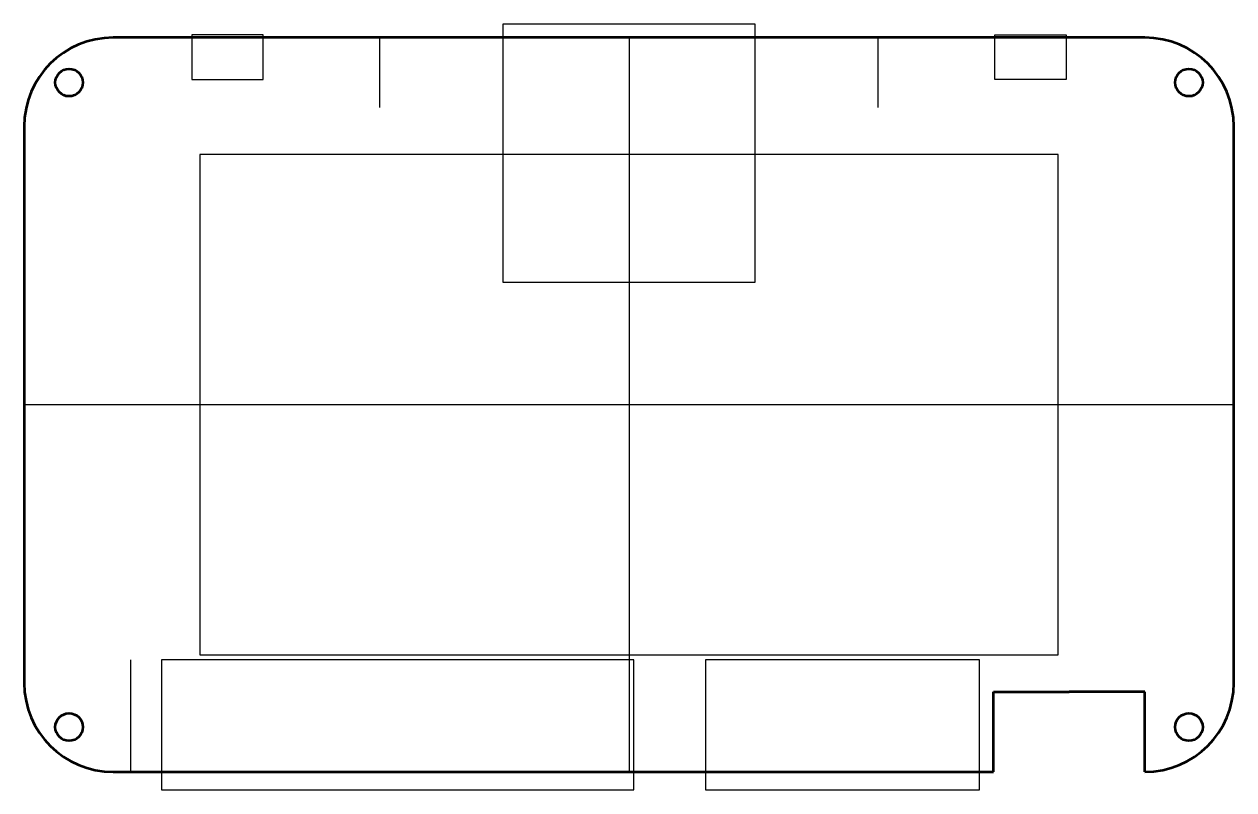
# Model space of a CAD drawing. Header units: millimetres. Extents: x 3247 to 8602, y 2024 to 5410.
import ezdxf

# ---------------------------------------------------------------- set-up
doc = ezdxf.new("R2010")
doc.units = ezdxf.units.MM

msp = doc.modelspace()

# ---------------------------------------------------------------- linework, layer by layer
at = {"color": 6, "linetype": 'ByBlock', "lineweight": 53}
msp.add_line((8208, 5351.2), (3641.1, 5351.2), dxfattribs=at)
for p, q in [((4822.2, 5041.6), (4822.2, 5351.2)), ((5924.6, 5351.2), (5924.6, 2102.4)), ((7026.9, 5041.6), (7026.9, 5351.2)), ((8601.7, 3726.8), (3247.4, 3726.8)), ((3719.8, 2102.4), (3719.8, 2598.4))]:
    msp.add_line(p, q)
at = {"color": 6, "lineweight": 53}
for p, q in [((3247.4, 4957.5), (3247.4, 2496.1)), ((8601.7, 2496.1), (8601.7, 4957.5)), ((7538.7, 2102.4), (7538.7, 2456.7)), ((7538.7, 2456.7), (7873.4, 2456.7)), ((8208, 2456.7), (7873.4, 2456.7)), ((8208, 2102.4), (8208, 2456.7)), ((3641.1, 2102.4), (7538.7, 2102.4))]:
    msp.add_line(p, q, dxfattribs=at)
for points in [[(5365.5, 4268.5), (6483.6, 4268.5), (6483.6, 5410.2), (5365.5, 5410.2)], [(4304.5, 5363), (3989.5, 5363), (3989.5, 5166.1), (4304.5, 5166.1)], [(7544.6, 5363), (7859.6, 5363), (7859.6, 5166.1), (7544.6, 5166.1)], [(3855.7, 2023.6), (5946.2, 2023.6), (5946.2, 2598.4), (3855.7, 2598.4)], [(6263.1, 2023.6), (7475.7, 2023.6), (7475.7, 2598.4), (6263.1, 2598.4)]]:
    msp.add_lwpolyline(points, close=True)
at = {"color": 5}
msp.add_lwpolyline([(4024.6, 2620.3), (7824.6, 2620.3), (7824.6, 4833.3), (4024.6, 4833.3)], close=True, dxfattribs=at)
at = {"color": 6, "lineweight": 53}
for centre in [(3446.2, 5152.3), (8402.9, 5152.3), (3446.2, 2301.2), (8402.9, 2301.2)]:
    msp.add_circle(centre, 61, dxfattribs=at)
for centre, start, end in [((3641.1, 4957.5), 90, 180), ((8208, 4957.5), 0, 90), ((3641.1, 2496.1), 180, 270), ((8208, 2496.1), 270, 0)]:
    msp.add_arc(centre, 393.7, start, end, dxfattribs=at)

doc.saveas('drawing.dxf')
